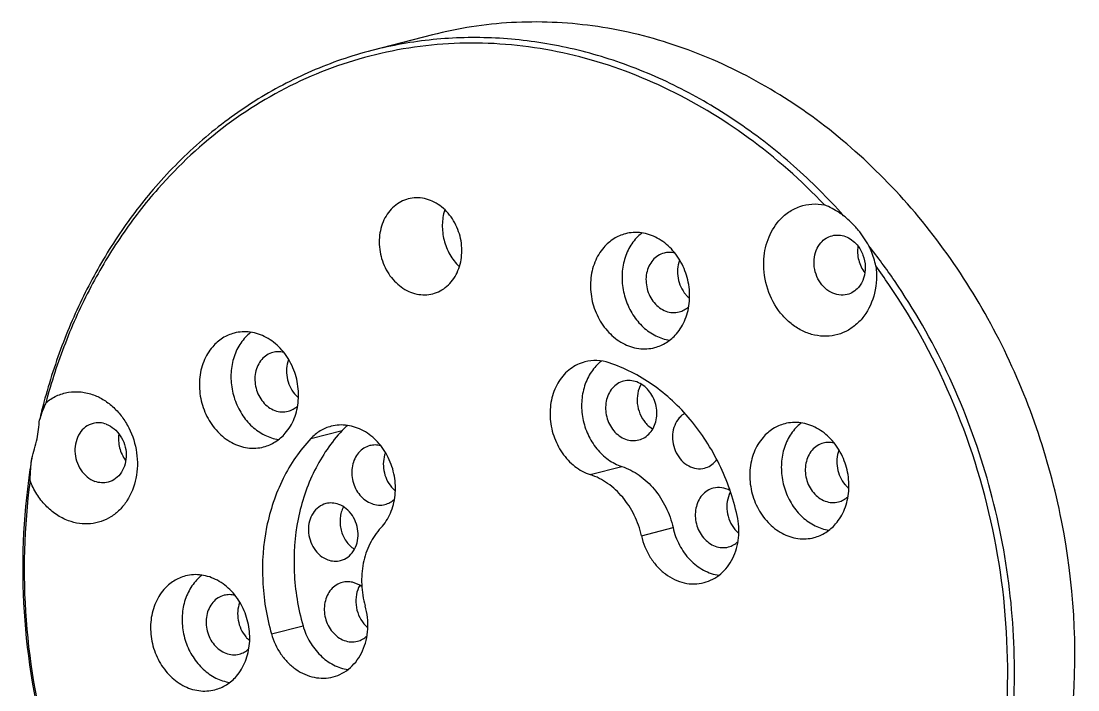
# Model space of a CAD drawing. Header units: millimetres. Extents: x 0 to 420, y 0 to 297.
# Drawn here: x 304.3 to 358.2, y 199.6 to 233.7 of the extents above; entities that cross this region are included whole.
import ezdxf

# ---------------------------------------------------------------- set-up
doc = ezdxf.new("R2010")
doc.units = ezdxf.units.MM
doc.header["$LTSCALE"] = 23.1
doc.layers.add('02___PRT_ALL_AXES', color=7, linetype='CONTINUOUS')
doc.layers.add('7_ALL_FEATURES', color=7, linetype='CONTINUOUS')

msp = doc.modelspace()

# ---------------------------------------------------------------- linework, layer by layer
at = {"layer": '02___PRT_ALL_AXES', "color": 7, "linetype": 'CONTINUOUS'}
msp.add_line((325.2789, 233.0038), (322.1926, 232.2085), dxfattribs=at)
at = {"layer": '02___PRT_ALL_AXES', "color": 9, "linetype": 'CONTINUOUS'}
for p, q in [((319.0707, 212.3957), (320.6809, 212.8107)), ((317.0657, 202.4192), (318.6759, 202.8342))]:
    msp.add_line(p, q, dxfattribs=at)
at = {"layer": '02___PRT_ALL_AXES', "color": 7, "linetype": 'CONTINUOUS'}
for centre, radius, start, end in [((322.3594, 211.2405), 2.2984, 127.52574, 136.91023), ((340.8429, 212.8416), 1.6832, 211.33761, 213.84432), ((341.9522, 208.7773), 1.5996, 219.95038, 229.16448), ((323.0145, 203.9666), 1.6006, 219.95155, 228.93174)]:
    msp.add_arc(centre, radius, start, end, dxfattribs=at)
for points, knots in [([(351.2893, 181.8529), (352.2439, 182.9519), (353.9843, 185.3625), (355.9824, 189.4146), (357.3596, 193.8509), (358.3271, 200.1579), (357.8235, 208.3269), (355.1505, 216.0856), (351.8333, 221.6273), (348.8446, 225.303), (345.4244, 228.4127), (341.661, 230.8732), (337.6524, 232.6159), (333.5055, 233.5907), (330.0127, 233.7371), (327.2792, 233.4497), (325.9391, 233.1739), (325.2789, 233.0037)], [0, 0, 0, 0, 0.0596889, 0.1211981, 0.1845018, 0.249386, 0.3820363, 0.5155769, 0.5814965, 0.6461203, 0.7091129, 0.7702936, 0.8296668, 0.8874382, 0.944008, 0.9720453, 1, 1, 1, 1]), ([(324.05, 224.6322), (323.9183, 224.5982), (323.6599, 224.4978), (323.3142, 224.2594), (323.0219, 223.9425), (322.7135, 223.4256), (322.5186, 222.653), (322.5773, 222.0115), (322.6571, 221.6989)], [0, 0, 0, 0, 0.1138072, 0.2294694, 0.3484838, 0.4717414, 0.7300395, 1, 1, 1, 1]), ([(326.6906, 222.7237), (326.6105, 223.0375), (326.4136, 223.4902), (326.0191, 223.991), (325.6731, 224.297), (325.2878, 224.5234), (324.8774, 224.6609), (324.458, 224.7033), (324.1822, 224.6662), (324.05, 224.6322)], [0, 0, 0, 0, 0.2696604, 0.4012015, 0.5287971, 0.651942, 0.7708288, 0.886347, 1, 1, 1, 1]), ([(325.9026, 224.0612), (325.8279, 223.8185), (325.75, 223.3009), (325.8128, 222.7823), (325.8775, 222.5288)], [0, 0, 0, 0, 0.4925589, 1, 1, 1, 1]), ([(335.132, 222.8525), (334.9219, 222.7984), (334.511, 222.6198), (334.1743, 222.3257), (334.0281, 222.1574)], [0, 0, 0, 0, 0.4931199, 1, 1, 1, 1]), ([(337.733, 217.7374), (337.9262, 217.9598), (338.2413, 218.4935), (338.4464, 219.4135), (338.3863, 220.3848), (338.0679, 221.31), (337.5222, 222.0974), (336.8008, 222.6661), (336.0986, 222.9053), (335.5373, 222.9287), (335.264, 222.8865), (335.132, 222.8525)], [0, 0, 0, 0, 0.1210326, 0.2491154, 0.3820381, 0.5158523, 0.646325, 0.7703588, 0.8872728, 0.9439594, 1, 1, 1, 1]), ([(335.9753, 222.8907), (335.9449, 222.8673), (335.8248, 222.7698), (335.7146, 222.6601), (335.6384, 222.5723)], [0, 0, 0, 0, 0.2479173, 1, 1, 1, 1]), ([(325.2977, 219.7904), (325.4294, 219.8243), (325.6878, 219.9248), (326.0335, 220.1632), (326.3258, 220.4801), (326.6342, 220.997), (326.8291, 221.7696), (326.7704, 222.411), (326.6906, 222.7237)], [0, 0, 0, 0, 0.1138072, 0.2294694, 0.3484838, 0.4717414, 0.7300395, 1, 1, 1, 1]), ([(325.8775, 222.5288), (325.9428, 222.273), (326.1384, 221.7836), (326.4591, 221.3638), (326.6434, 221.1859)], [0, 0, 0, 0, 0.5074418, 1, 1, 1, 1]), ([(335.6384, 222.5723), (335.4707, 222.3793), (335.1885, 221.9265), (334.9644, 221.1454), (334.9405, 220.3051), (335.1178, 219.4707), (335.4822, 218.706), (336.0072, 218.0701), (336.6534, 217.6138), (337.1457, 217.4526), (337.3905, 217.4157)], [0, 0, 0, 0, 0.118841, 0.2438465, 0.3737079, 0.5057509, 0.6367631, 0.7637869, 0.8849226, 1, 1, 1, 1]), ([(334.0281, 222.1574), (333.835, 221.935), (333.5198, 221.4013), (333.3148, 220.4813), (333.3749, 219.51), (333.6932, 218.5847), (334.2389, 217.7974), (334.9604, 217.2287), (335.6625, 216.9895), (336.2239, 216.966), (336.4971, 217.0083), (336.6292, 217.0423)], [0, 0, 0, 0, 0.1210326, 0.2491154, 0.3820381, 0.5158523, 0.646325, 0.7703588, 0.8872728, 0.9439594, 1, 1, 1, 1]), ([(337.104, 221.8633), (336.995, 221.8352), (336.7818, 221.7422), (336.5155, 221.5089), (336.3175, 221.1987), (336.159, 220.707), (336.1845, 220.0296), (336.4297, 219.5389), (336.5995, 219.3363)], [0, 0, 0, 0, 0.1120151, 0.2271682, 0.3475652, 0.4737505, 0.7368239, 1, 1, 1, 1]), ([(337.6485, 221.8637), (337.5588, 221.8858), (337.3754, 221.909), (337.1917, 221.8859), (337.104, 221.8633)], [0, 0, 0, 0, 0.5046356, 1, 1, 1, 1]), ([(347.0011, 222.2177), (346.9662, 221.9823), (346.9955, 221.4932), (347.2057, 221.0507), (347.3499, 220.8613)], [0, 0, 0, 0, 0.4999837, 1, 1, 1, 1]), ([(322.6571, 221.6989), (322.7371, 221.3851), (322.9341, 220.9324), (323.3285, 220.4316), (323.6745, 220.1255), (324.0599, 219.8992), (324.4703, 219.7617), (324.8897, 219.7193), (325.1655, 219.7563), (325.2977, 219.7904)], [0, 0, 0, 0, 0.2696604, 0.4012015, 0.5287971, 0.651942, 0.7708288, 0.886347, 1, 1, 1, 1]), ([(337.8943, 221.4926), (337.789, 221.209), (337.7464, 220.5683), (338.0123, 219.9867), (338.2097, 219.7512)], [0, 0, 0, 0, 0.4960593, 1, 1, 1, 1]), ([(338.2097, 219.7512), (338.2243, 219.7338), (338.2835, 219.6662), (338.3483, 219.6034), (338.3996, 219.56)], [0, 0, 0, 0, 0.2523661, 1, 1, 1, 1]), ([(336.5995, 219.3363), (336.6813, 219.2387), (336.8641, 219.0655), (337.1882, 218.8881), (337.5355, 218.8115), (337.7681, 218.8332), (337.8776, 218.8614)], [0, 0, 0, 0, 0.2664044, 0.5206102, 0.7636312, 1, 1, 1, 1]), ([(337.8776, 218.8614), (337.9653, 218.884), (338.1373, 218.9526), (338.2868, 219.0616), (338.3546, 219.1243)], [0, 0, 0, 0, 0.4953677, 1, 1, 1, 1]), ([(315.168, 217.7806), (314.958, 217.7265), (314.5471, 217.5479), (314.2104, 217.2538), (314.0642, 217.0855)], [0, 0, 0, 0, 0.4931199, 1, 1, 1, 1]), ([(315.6744, 217.5005), (315.5068, 217.3075), (315.2246, 216.8547), (315.0004, 216.0736), (314.9766, 215.2333), (315.1539, 214.3989), (315.5183, 213.6342), (316.0433, 212.9983), (316.6895, 212.5419), (317.1818, 212.3808), (317.4266, 212.3438)], [0, 0, 0, 0, 0.118841, 0.2438465, 0.3737079, 0.5057509, 0.6367631, 0.7637869, 0.8849226, 1, 1, 1, 1]), ([(317.7691, 212.6655), (317.9623, 212.8879), (318.2774, 213.4216), (318.4825, 214.3416), (318.4224, 215.3129), (318.104, 216.2382), (317.5583, 217.0255), (316.8368, 217.5943), (316.1347, 217.8334), (315.5734, 217.8569), (315.3001, 217.8146), (315.168, 217.7806)], [0, 0, 0, 0, 0.1210326, 0.2491154, 0.3820381, 0.5158523, 0.646325, 0.7703588, 0.8872728, 0.9439594, 1, 1, 1, 1]), ([(316.0114, 217.8188), (315.981, 217.7954), (315.8609, 217.6979), (315.7507, 217.5883), (315.6744, 217.5005)], [0, 0, 0, 0, 0.2479173, 1, 1, 1, 1]), ([(336.6292, 217.0423), (336.8392, 217.0964), (337.2501, 217.275), (337.5868, 217.5691), (337.733, 217.7374)], [0, 0, 0, 0, 0.4931199, 1, 1, 1, 1]), ([(314.0642, 217.0855), (313.8711, 216.8631), (313.5559, 216.3294), (313.3508, 215.4094), (313.4109, 214.4382), (313.7293, 213.5129), (314.275, 212.7255), (314.9965, 212.1568), (315.6986, 211.9176), (316.2599, 211.8942), (316.5332, 211.9364), (316.6653, 211.9704)], [0, 0, 0, 0, 0.1210326, 0.2491154, 0.3820381, 0.5158523, 0.646325, 0.7703588, 0.8872728, 0.9439594, 1, 1, 1, 1]), ([(317.1401, 216.7914), (317.0311, 216.7634), (316.8178, 216.6704), (316.5516, 216.437), (316.3536, 216.1269), (316.1951, 215.6352), (316.2206, 214.9577), (316.4658, 214.467), (316.6356, 214.2644)], [0, 0, 0, 0, 0.1120151, 0.2271682, 0.3475652, 0.4737505, 0.7368239, 1, 1, 1, 1]), ([(317.6846, 216.7919), (317.5949, 216.8139), (317.4115, 216.8372), (317.2278, 216.814), (317.1401, 216.7914)], [0, 0, 0, 0, 0.5046356, 1, 1, 1, 1]), ([(317.9304, 216.4207), (317.8251, 216.1372), (317.7825, 215.4965), (318.0484, 214.9149), (318.2458, 214.6794)], [0, 0, 0, 0, 0.4960593, 1, 1, 1, 1]), ([(335.9329, 215.1723), (335.85, 215.0278), (335.7331, 214.6992), (335.7161, 214.1729), (335.8497, 213.6552), (336.0344, 213.3473), (336.1467, 213.2133)], [0, 0, 0, 0, 0.2398805, 0.4917667, 0.7481606, 1, 1, 1, 1]), ([(316.6356, 214.2644), (316.7174, 214.1668), (316.9002, 213.9937), (317.2242, 213.8163), (317.5716, 213.7397), (317.8042, 213.7613), (317.9137, 213.7895)], [0, 0, 0, 0, 0.2664044, 0.5206102, 0.7636312, 1, 1, 1, 1]), ([(318.2458, 214.6794), (318.2604, 214.662), (318.3196, 214.5943), (318.3844, 214.5316), (318.4357, 214.4881)], [0, 0, 0, 0, 0.2523661, 1, 1, 1, 1]), ([(317.9137, 213.7895), (318.0014, 213.8121), (318.1734, 213.8808), (318.3229, 213.9897), (318.3907, 214.0524)], [0, 0, 0, 0, 0.4953677, 1, 1, 1, 1]), ([(322.6536, 207.8406), (322.8564, 208.057), (323.1921, 208.5847), (323.4225, 209.5082), (323.3812, 210.4918), (323.0734, 211.4348), (322.5311, 212.241), (321.9148, 212.736), (321.3674, 212.9792), (320.9473, 213.0807), (320.5243, 213.1002), (320.2473, 213.0577), (320.1135, 213.0232)], [0, 0, 0, 0, 0.1203477, 0.2479176, 0.3806514, 0.5145786, 0.645331, 0.7696449, 0.8292461, 0.8872069, 0.943936, 1, 1, 1, 1]), ([(336.1467, 213.2133), (336.174, 213.1807), (336.2859, 213.0573), (336.4175, 212.9513), (336.5236, 212.8872)], [0, 0, 0, 0, 0.2553937, 1, 1, 1, 1]), ([(343.2627, 213.1522), (343.0527, 213.0981), (342.6418, 212.9196), (342.3051, 212.6255), (342.1589, 212.4571)], [0, 0, 0, 0, 0.4931199, 1, 1, 1, 1]), ([(345.8638, 208.0372), (346.0569, 208.2595), (346.3721, 208.7932), (346.5772, 209.7132), (346.5171, 210.6845), (346.1987, 211.6098), (345.653, 212.3971), (344.9315, 212.9659), (344.2294, 213.2051), (343.6681, 213.2285), (343.3948, 213.1862), (343.2627, 213.1522)], [0, 0, 0, 0, 0.1210326, 0.2491154, 0.3820381, 0.5158523, 0.646325, 0.7703588, 0.8872728, 0.9439594, 1, 1, 1, 1]), ([(344.1061, 213.1904), (344.0757, 213.167), (343.9556, 213.0695), (343.8454, 212.9599), (343.7691, 212.8721)], [0, 0, 0, 0, 0.2479173, 1, 1, 1, 1]), ([(309.2745, 212.6299), (309.2403, 212.3961), (309.2696, 211.9108), (309.4773, 211.4711), (309.6196, 211.2825)], [0, 0, 0, 0, 0.4999313, 1, 1, 1, 1]), ([(316.6653, 211.9704), (316.8753, 212.0245), (317.2862, 212.2031), (317.6229, 212.4972), (317.7691, 212.6655)], [0, 0, 0, 0, 0.4931199, 1, 1, 1, 1]), ([(320.6809, 212.8107), (320.1143, 212.2061), (319.1428, 210.7761), (318.3133, 208.2747), (318.1192, 205.5518), (318.4212, 203.7243), (318.6759, 202.8342)], [0, 0, 0, 0, 0.2345531, 0.4812025, 0.7379219, 1, 1, 1, 1]), ([(320.1135, 213.0232), (319.9175, 212.9728), (319.5338, 212.8108), (319.2125, 212.5471), (319.0707, 212.3957)], [0, 0, 0, 0, 0.493956, 1, 1, 1, 1]), ([(343.7691, 212.8721), (343.6015, 212.6791), (343.3193, 212.2263), (343.0951, 211.4452), (343.0712, 210.6049), (343.2486, 209.7705), (343.613, 209.0058), (344.138, 208.3699), (344.7842, 207.9136), (345.2765, 207.7524), (345.5213, 207.7155)], [0, 0, 0, 0, 0.118841, 0.2438465, 0.3737079, 0.5057509, 0.6367631, 0.7637869, 0.8849226, 1, 1, 1, 1]), ([(319.0707, 212.3957), (318.7903, 212.0965), (318.2683, 211.4453), (317.4051, 209.9726), (316.7023, 207.8587), (316.5092, 205.1372), (316.811, 203.3094), (317.0657, 202.4192)], [0, 0, 0, 0, 0.1160116, 0.2350229, 0.4815253, 0.7380916, 1, 1, 1, 1]), ([(322.0854, 212.0342), (321.9765, 212.0061), (321.7632, 211.9132), (321.4969, 211.6798), (321.2989, 211.3697), (321.1404, 210.8779), (321.166, 210.2005), (321.4111, 209.7098), (321.581, 209.5072)], [0, 0, 0, 0, 0.1120151, 0.2271682, 0.3475652, 0.4737505, 0.7368239, 1, 1, 1, 1]), ([(322.6284, 212.035), (322.539, 212.0569), (322.356, 212.0799), (322.1729, 212.0567), (322.0854, 212.0342)], [0, 0, 0, 0, 0.5046111, 1, 1, 1, 1]), ([(342.1589, 212.4571), (341.9657, 212.2348), (341.6506, 211.7011), (341.4455, 210.7811), (341.5056, 209.8098), (341.824, 208.8845), (342.3697, 208.0972), (343.0912, 207.5284), (343.7933, 207.2892), (344.3546, 207.2658), (344.6279, 207.3081), (344.76, 207.3421)], [0, 0, 0, 0, 0.1210326, 0.2491154, 0.3820381, 0.5158523, 0.646325, 0.7703588, 0.8872728, 0.9439594, 1, 1, 1, 1]), ([(345.2348, 212.163), (345.1258, 212.135), (344.9125, 212.042), (344.6463, 211.8087), (344.4483, 211.4985), (344.2898, 211.0068), (344.3153, 210.3293), (344.5605, 209.8387), (344.7303, 209.636)], [0, 0, 0, 0, 0.1120151, 0.2271682, 0.3475652, 0.4737505, 0.7368239, 1, 1, 1, 1]), ([(345.7793, 212.1635), (345.6896, 212.1855), (345.5062, 212.2088), (345.3225, 212.1856), (345.2348, 212.163)], [0, 0, 0, 0, 0.5046356, 1, 1, 1, 1]), ([(322.8788, 211.6717), (322.7714, 211.3875), (322.7262, 210.7436), (322.9928, 210.1588), (323.1912, 209.9221)], [0, 0, 0, 0, 0.4959065, 1, 1, 1, 1]), ([(346.0251, 211.7923), (345.9198, 211.5088), (345.8772, 210.8681), (346.1431, 210.2865), (346.3405, 210.051)], [0, 0, 0, 0, 0.4960593, 1, 1, 1, 1]), ([(323.1912, 209.9221), (323.2056, 209.9049), (323.2641, 209.838), (323.3282, 209.7758), (323.3789, 209.7327)], [0, 0, 0, 0, 0.2523351, 1, 1, 1, 1]), ([(346.3405, 210.051), (346.3551, 210.0336), (346.4143, 209.9659), (346.4791, 209.9032), (346.5303, 209.8597)], [0, 0, 0, 0, 0.2523661, 1, 1, 1, 1]), ([(321.581, 209.5072), (321.6628, 209.4096), (321.8456, 209.2365), (322.1696, 209.059), (322.5169, 208.9824), (322.7496, 209.0041), (322.859, 209.0323)], [0, 0, 0, 0, 0.2664044, 0.5206102, 0.7636312, 1, 1, 1, 1]), ([(340.4811, 209.6521), (340.407, 209.5078), (340.3055, 209.1852), (340.3012, 208.6748), (340.4374, 208.1761), (340.6174, 207.8797), (340.7259, 207.7502)], [0, 0, 0, 0, 0.2409977, 0.4930398, 0.7488616, 1, 1, 1, 1]), ([(344.7303, 209.636), (344.8121, 209.5384), (344.9949, 209.3653), (345.3189, 209.1879), (345.6663, 209.1113), (345.8989, 209.133), (346.0083, 209.1611)], [0, 0, 0, 0, 0.2664044, 0.5206102, 0.7636312, 1, 1, 1, 1]), ([(346.0083, 209.1611), (346.0961, 209.1837), (346.2681, 209.2524), (346.4176, 209.3613), (346.4854, 209.424)], [0, 0, 0, 0, 0.4953677, 1, 1, 1, 1]), ([(319.8445, 209.0734), (319.7126, 209.0394), (319.4548, 208.9143), (319.1606, 208.5903), (318.9814, 208.1682), (318.9321, 207.693), (319.0148, 207.2119), (319.2214, 206.7724), (319.5315, 206.4185), (319.7971, 206.2599), (319.935, 206.2084)], [0, 0, 0, 0, 0.1122331, 0.2291747, 0.35322, 0.4837058, 0.6175605, 0.7505761, 0.8787979, 1, 1, 1, 1]), ([(320.5027, 209.0332), (320.397, 209.0727), (320.1763, 209.1217), (319.9507, 209.1007), (319.8445, 209.0734)], [0, 0, 0, 0, 0.5069394, 1, 1, 1, 1]), ([(320.5931, 206.1683), (320.725, 206.2023), (320.9829, 206.3274), (321.2771, 206.6514), (321.4562, 207.0734), (321.5056, 207.5486), (321.4228, 208.0297), (321.2163, 208.4692), (320.9062, 208.8231), (320.6405, 208.9818), (320.5027, 209.0332)], [0, 0, 0, 0, 0.1122331, 0.2291747, 0.35322, 0.4837058, 0.6175605, 0.7505761, 0.8787979, 1, 1, 1, 1]), ([(320.7402, 208.9036), (320.6946, 208.8184), (320.6201, 208.6347), (320.5628, 208.3394), (320.5597, 208.0313), (320.6276, 207.6231), (320.8377, 207.152), (321.1285, 206.8583), (321.2926, 206.7515)], [0, 0, 0, 0, 0.1201537, 0.2444454, 0.3718725, 0.5009842, 0.7565761, 1, 1, 1, 1]), ([(322.859, 209.0323), (322.9461, 209.0547), (323.1168, 209.1226), (323.2654, 209.2303), (323.3329, 209.2922)], [0, 0, 0, 0, 0.4954351, 1, 1, 1, 1]), ([(322.6536, 207.8406), (322.4269, 207.5987), (322.0383, 207.0267), (321.7066, 206.0261), (321.6288, 204.937), (321.7497, 204.206), (321.8516, 203.8499)], [0, 0, 0, 0, 0.2345587, 0.4812041, 0.7379154, 1, 1, 1, 1]), ([(344.76, 207.3421), (344.97, 207.3962), (345.3809, 207.5747), (345.7176, 207.8688), (345.8638, 208.0372)], [0, 0, 0, 0, 0.4931199, 1, 1, 1, 1]), ([(319.935, 206.2084), (320.0406, 206.169), (320.2613, 206.12), (320.4869, 206.1409), (320.5931, 206.1683)], [0, 0, 0, 0, 0.5069394, 1, 1, 1, 1]), ([(312.6763, 205.3817), (312.4662, 205.3276), (312.0553, 205.149), (311.7186, 204.8549), (311.5724, 204.6866)], [0, 0, 0, 0, 0.4931199, 1, 1, 1, 1]), ([(313.1827, 205.1016), (313.015, 204.9086), (312.7328, 204.4558), (312.5087, 203.6747), (312.4848, 202.8344), (312.6621, 202), (313.0265, 201.2353), (313.5515, 200.5994), (314.1977, 200.143), (314.69, 199.9819), (314.9348, 199.9449)], [0, 0, 0, 0, 0.118841, 0.2438465, 0.3737079, 0.5057509, 0.6367631, 0.7637869, 0.8849226, 1, 1, 1, 1]), ([(315.2773, 200.2666), (315.4705, 200.489), (315.7856, 201.0227), (315.9907, 201.9427), (315.9306, 202.914), (315.6122, 203.8393), (315.0665, 204.6266), (314.3451, 205.1954), (313.6429, 205.4345), (313.0816, 205.458), (312.8083, 205.4157), (312.6763, 205.3817)], [0, 0, 0, 0, 0.1210326, 0.2491154, 0.3820381, 0.5158523, 0.646325, 0.7703588, 0.8872728, 0.9439594, 1, 1, 1, 1]), ([(313.5196, 205.4199), (313.4892, 205.3965), (313.3691, 205.299), (313.2589, 205.1894), (313.1827, 205.1016)], [0, 0, 0, 0, 0.2479173, 1, 1, 1, 1]), ([(320.6818, 205.0509), (320.5728, 205.0228), (320.3595, 204.9298), (320.0932, 204.6965), (319.8953, 204.3863), (319.7367, 203.8946), (319.7623, 203.2172), (320.0074, 202.7265), (320.1773, 202.5239)], [0, 0, 0, 0, 0.1120151, 0.2271682, 0.3475652, 0.4737505, 0.7368239, 1, 1, 1, 1]), ([(321.6898, 204.8306), (321.5437, 204.9381), (321.292, 205.0582), (320.9376, 205.0951), (320.7646, 205.0722), (320.6818, 205.0509)], [0, 0, 0, 0, 0.5125004, 0.7582799, 1, 1, 1, 1]), ([(311.5724, 204.6866), (311.3793, 204.4642), (311.0641, 203.9305), (310.8591, 203.0105), (310.9192, 202.0393), (311.2375, 201.114), (311.7832, 200.3266), (312.5047, 199.7579), (313.2068, 199.5187), (313.7682, 199.4953), (314.0414, 199.5375), (314.1735, 199.5715)], [0, 0, 0, 0, 0.1210326, 0.2491154, 0.3820381, 0.5158523, 0.646325, 0.7703588, 0.8872728, 0.9439594, 1, 1, 1, 1]), ([(321.5737, 204.8978), (321.4908, 204.7533), (321.3739, 204.4247), (321.3569, 203.8983), (321.4904, 203.3807), (321.6752, 203.0728), (321.7875, 202.9388)], [0, 0, 0, 0, 0.2398805, 0.4917667, 0.7481606, 1, 1, 1, 1]), ([(314.6483, 204.3925), (314.5393, 204.3645), (314.3261, 204.2715), (314.0598, 204.0381), (313.8618, 203.728), (313.7033, 203.2363), (313.7288, 202.5588), (313.974, 202.0681), (314.1438, 201.8655)], [0, 0, 0, 0, 0.1120151, 0.2271682, 0.3475652, 0.4737505, 0.7368239, 1, 1, 1, 1]), ([(315.1928, 204.393), (315.1031, 204.415), (314.9197, 204.4383), (314.736, 204.4151), (314.6483, 204.3925)], [0, 0, 0, 0, 0.5046356, 1, 1, 1, 1]), ([(315.4386, 204.0218), (315.3333, 203.7383), (315.2907, 203.0976), (315.5566, 202.516), (315.754, 202.2805)], [0, 0, 0, 0, 0.4960593, 1, 1, 1, 1]), ([(320.2072, 200.2295), (320.3688, 200.2712), (320.6857, 200.3952), (321.1079, 200.6914), (321.4625, 201.0851), (321.7356, 201.5596), (321.9172, 202.0958), (322.03, 202.8682), (321.9606, 203.469), (321.8516, 203.8499)], [0, 0, 0, 0, 0.1134815, 0.2288918, 0.3477715, 0.4710085, 0.598756, 0.7304421, 1, 1, 1, 1]), ([(318.6759, 202.8342), (318.7579, 202.5477), (318.9905, 202.0005), (319.5246, 201.3102), (320.1985, 200.8131), (320.7186, 200.6396), (320.9769, 200.6017)], [0, 0, 0, 0, 0.2650984, 0.5225265, 0.7677341, 1, 1, 1, 1]), ([(317.0657, 202.4192), (317.1701, 202.0544), (317.4138, 201.5308), (317.888, 200.9546), (318.2993, 200.6042), (318.7543, 200.3464), (319.2369, 200.1912), (319.7288, 200.1453), (320.0521, 200.1895), (320.2072, 200.2295)], [0, 0, 0, 0, 0.2697373, 0.4011013, 0.5285204, 0.6515657, 0.7704726, 0.8861315, 1, 1, 1, 1]), ([(320.1773, 202.5239), (320.2591, 202.4263), (320.4419, 202.2531), (320.7659, 202.0757), (321.1133, 201.9991), (321.3459, 202.0208), (321.4553, 202.049)], [0, 0, 0, 0, 0.2664044, 0.5206102, 0.7636312, 1, 1, 1, 1]), ([(321.4553, 202.049), (321.5452, 202.0721), (321.7212, 202.143), (321.8734, 202.2559), (321.9421, 202.3209)], [0, 0, 0, 0, 0.4951613, 1, 1, 1, 1]), ([(314.1438, 201.8655), (314.2256, 201.7679), (314.4084, 201.5948), (314.7325, 201.4174), (315.0798, 201.3408), (315.3124, 201.3624), (315.4219, 201.3906)], [0, 0, 0, 0, 0.2664044, 0.5206102, 0.7636312, 1, 1, 1, 1]), ([(315.754, 202.2805), (315.7686, 202.2631), (315.8278, 202.1954), (315.8926, 202.1327), (315.9439, 202.0892)], [0, 0, 0, 0, 0.2523661, 1, 1, 1, 1]), ([(315.4219, 201.3906), (315.5096, 201.4132), (315.6816, 201.4819), (315.8311, 201.5908), (315.8989, 201.6535)], [0, 0, 0, 0, 0.4953677, 1, 1, 1, 1]), ([(314.1735, 199.5715), (314.3835, 199.6256), (314.7944, 199.8042), (315.1311, 200.0983), (315.2773, 200.2666)], [0, 0, 0, 0, 0.4931199, 1, 1, 1, 1])]:
    msp.add_open_spline(points, degree=3, knots=knots, dxfattribs=at)
at = {"layer": '7_ALL_FEATURES', "color": 9, "linetype": 'CONTINUOUS'}
for p, q in [((333.3354, 210.5546), (334.9456, 210.9695)), ((335.9523, 207.4325), (337.5625, 207.8475))]:
    msp.add_line(p, q, dxfattribs=at)
at = {"layer": '7_ALL_FEATURES', "color": 7, "linetype": 'CONTINUOUS'}
for centre, radius, start, end in [((343.2653, 219.8879), 4.8975, 28.61627, 40.05619), ((321.5654, 201.8021), 33.0666, 34.35639, 38.1621), ((321.3728, 201.6917), 32.9443, 34.32753, 36.32843), ((335.5491, 206.249), 31.1445, 165.09943, 166.82661), ((336.9541, 205.9616), 32.5791, 170.43293, 172.4214), ((338.7946, 212.0476), 1.2367, 319.04782, 324.11512)]:
    msp.add_arc(centre, radius, start, end, dxfattribs=at)
for points, knots in [([(345.3017, 224.3247), (344.1061, 225.5767), (341.5398, 227.8462), (337.2095, 230.4491), (332.5993, 232.107), (327.8697, 232.7525), (323.1899, 232.3557), (318.732, 230.9267), (314.662, 228.5216), (312.3345, 226.3568), (311.2807, 225.1599)], [0, 0, 0, 0, 0.1349003, 0.2653358, 0.3914578, 0.5140447, 0.634451, 0.7544104, 0.8757363, 1, 1, 1, 1]), ([(346.2724, 223.7751), (345.4725, 224.6705), (343.7866, 226.3535), (341.0055, 228.5311), (338.0401, 230.3029), (334.9377, 231.639), (331.7477, 232.517), (328.5216, 232.9213), (325.3127, 232.8446), (323.2156, 232.4721), (322.1926, 232.2085)], [0, 0, 0, 0, 0.1342837, 0.2656868, 0.3940829, 0.5195379, 0.6423166, 0.7628783, 0.8818531, 1, 1, 1, 1]), ([(322.1926, 232.2085), (321.143, 231.938), (319.0753, 231.2284), (316.1621, 229.6879), (313.4808, 227.6973), (311.8945, 226.1093), (311.1545, 225.2574)], [0, 0, 0, 0, 0.2457056, 0.4932227, 0.7442005, 1, 1, 1, 1]), ([(311.1545, 225.2574), (310.4929, 224.4958), (309.2507, 222.8717), (307.6731, 220.2063), (306.3814, 217.3212), (305.7278, 215.2945), (305.4519, 214.2576)], [0, 0, 0, 0, 0.2422921, 0.4896928, 0.7422926, 1, 1, 1, 1]), ([(311.2807, 225.1599), (310.6163, 224.4053), (309.3682, 222.7942), (307.7819, 220.1457), (306.4818, 217.2753), (305.823, 215.2572), (305.5447, 214.2244)], [0, 0, 0, 0, 0.242258, 0.4896291, 0.7422704, 1, 1, 1, 1]), ([(342.9642, 223.508), (343.1086, 223.6742), (343.4347, 223.9695), (344.0179, 224.2677), (344.656, 224.3974), (345.0897, 224.3669), (345.3017, 224.3247)], [0, 0, 0, 0, 0.2549283, 0.5031723, 0.7497207, 1, 1, 1, 1]), ([(346.2724, 223.7751), (346.1976, 223.8298), (345.8903, 224.0402), (345.5584, 224.2139), (345.3017, 224.3247)], [0, 0, 0, 0, 0.2490297, 1, 1, 1, 1]), ([(342.1945, 221.4176), (342.2066, 221.8055), (342.3425, 222.5608), (342.7246, 223.2322), (342.9642, 223.508)], [0, 0, 0, 0, 0.5150911, 1, 1, 1, 1]), ([(347.014, 223.0397), (346.9589, 223.1053), (346.7283, 223.3667), (346.4733, 223.6058), (346.2724, 223.7751)], [0, 0, 0, 0, 0.2459651, 1, 1, 1, 1]), ([(345.6814, 222.7542), (345.7907, 222.7824), (346.0233, 222.8041), (346.3704, 222.7275), (346.6944, 222.5503), (346.8771, 222.3773), (346.9589, 222.2798)], [0, 0, 0, 0, 0.2363772, 0.4794223, 0.7335665, 1, 1, 1, 1]), ([(346.4549, 219.7523), (346.3183, 219.717), (346.0219, 219.7016), (345.5931, 219.8486), (345.2199, 220.1424), (344.9381, 220.5492), (344.7735, 221.0272), (344.7425, 221.5291), (344.8484, 222.0044), (345.0112, 222.2802), (345.1111, 222.3951)], [0, 0, 0, 0, 0.1122497, 0.2292274, 0.3533283, 0.4838704, 0.6177555, 0.7507523, 0.8789014, 1, 1, 1, 1]), ([(345.1111, 222.3951), (345.1866, 222.482), (345.3605, 222.634), (345.5728, 222.7262), (345.6814, 222.7542)], [0, 0, 0, 0, 0.5068869, 1, 1, 1, 1]), ([(346.9589, 222.2798), (347.0865, 222.1278), (347.2897, 221.7729), (347.4076, 221.1791), (347.3314, 220.593), (347.1454, 220.2497), (347.0252, 220.1114)], [0, 0, 0, 0, 0.2549003, 0.5137012, 0.7646962, 1, 1, 1, 1]), ([(347.9139, 221.2083), (347.8565, 221.4731), (347.751, 221.8215), (347.604, 222.152), (347.5646, 222.2336)], [0, 0, 0, 0, 0.7494446, 1, 1, 1, 1]), ([(347.9139, 221.2083), (347.9729, 220.7513), (347.9376, 219.8366), (347.4801, 218.8004), (346.9041, 218.1814), (346.3971, 217.8452), (345.8306, 217.6469), (345.231, 217.5959), (344.6259, 217.6939), (344.0425, 217.9349), (343.5053, 218.3071), (342.8744, 218.9621), (342.3194, 220.0058), (342.1799, 220.9493), (342.1945, 221.4176)], [0, 0, 0, 0, 0.1325632, 0.257147, 0.3163521, 0.373822, 0.4304174, 0.4871901, 0.5451523, 0.605062, 0.6672923, 0.7318024, 0.8652292, 1, 1, 1, 1]), ([(338.5879, 174.8031), (339.5226, 175.1277), (341.3566, 175.9164), (343.9273, 177.4852), (346.2908, 179.4207), (348.4128, 181.6937), (350.2638, 184.2716), (352.3561, 188.1007), (354.1477, 193.4635), (354.8834, 200.3483), (354.2009, 207.3809), (352.1422, 214.1703), (349.8959, 218.3415), (348.5791, 220.2698)], [0, 0, 0, 0, 0.0557702, 0.1120776, 0.1692126, 0.2274159, 0.2868512, 0.3476066, 0.4728413, 0.6025762, 0.735152, 0.8683897, 1, 1, 1, 1]), ([(347.0252, 220.1114), (346.9497, 220.0244), (346.7758, 219.8725), (346.5635, 219.7802), (346.4549, 219.7523)], [0, 0, 0, 0, 0.5067942, 1, 1, 1, 1]), ([(348.203, 181.0576), (349.2685, 182.2842), (351.1887, 185.0032), (353.2986, 189.6058), (354.6252, 194.65), (355.1272, 199.9684), (354.7911, 205.3882), (353.6285, 210.7334), (351.6787, 215.8287), (349.8767, 218.9808), (348.8634, 220.4629)], [0, 0, 0, 0, 0.1155545, 0.2350398, 0.3583129, 0.4847552, 0.6133916, 0.7430121, 0.8723052, 1, 1, 1, 1]), ([(333.0685, 216.3148), (332.935, 216.2803), (332.6725, 216.1839), (332.3123, 215.9632), (331.994, 215.6723), (331.6325, 215.1965), (331.3318, 214.4676), (331.2447, 213.5022), (331.428, 212.5296), (331.8635, 211.6487), (332.5076, 210.95), (333.0541, 210.6477), (333.3354, 210.5546)], [0, 0, 0, 0, 0.0560557, 0.1127732, 0.1707175, 0.2302965, 0.3545544, 0.4852509, 0.6191498, 0.7519054, 0.8795502, 1, 1, 1, 1]), ([(333.9077, 216.3498), (333.7096, 216.1965), (333.3544, 215.8105), (333.0111, 215.0868), (332.8656, 214.2646), (332.9274, 213.4097), (333.1902, 212.5886), (333.6341, 211.8657), (334.225, 211.2988), (334.7015, 211.0503), (334.9456, 210.9695)], [0, 0, 0, 0, 0.1152723, 0.2366928, 0.3640277, 0.4952752, 0.627377, 0.7570598, 0.8816637, 1, 1, 1, 1]), ([(334.2989, 216.2648), (334.0996, 216.3307), (333.6862, 216.4094), (333.2668, 216.3659), (333.0685, 216.3148)], [0, 0, 0, 0, 0.5061794, 1, 1, 1, 1]), ([(340.8411, 208.4596), (340.6382, 209.3632), (340.027, 211.1128), (338.5531, 213.4106), (336.9229, 214.9315), (335.4591, 215.8128), (334.6886, 216.1358), (334.2989, 216.2648)], [0, 0, 0, 0, 0.2617756, 0.5183279, 0.764897, 0.8839513, 1, 1, 1, 1]), ([(335.041, 215.3254), (334.932, 215.2973), (334.7187, 215.2043), (334.4525, 214.971), (334.2545, 214.6608), (334.096, 214.1691), (334.1215, 213.4917), (334.3667, 213.001), (334.5365, 212.7984)], [0, 0, 0, 0, 0.1120151, 0.2271682, 0.3475652, 0.4737505, 0.7368239, 1, 1, 1, 1]), ([(336.319, 214.8505), (336.2372, 214.9481), (336.0544, 215.1212), (335.7304, 215.2986), (335.383, 215.3752), (335.1504, 215.3536), (335.041, 215.3254)], [0, 0, 0, 0, 0.2664044, 0.5206102, 0.7636312, 1, 1, 1, 1]), ([(305.5447, 214.2244), (305.7107, 214.3626), (306.0771, 214.5965), (306.6997, 214.787), (307.3548, 214.8033), (307.7826, 214.6996), (307.989, 214.6225)], [0, 0, 0, 0, 0.2500864, 0.4965728, 0.7448918, 1, 1, 1, 1]), ([(335.8145, 212.3235), (335.9235, 212.3515), (336.1368, 212.4445), (336.4031, 212.6779), (336.601, 212.988), (336.7596, 213.4797), (336.734, 214.1572), (336.4889, 214.6478), (336.319, 214.8505)], [0, 0, 0, 0, 0.1120151, 0.2271682, 0.3475652, 0.4737505, 0.7368239, 1, 1, 1, 1]), ([(305.5447, 214.2244), (305.5153, 214.1568), (305.3955, 213.8692), (305.2932, 213.5744), (305.2242, 213.3468)], [0, 0, 0, 0, 0.2365193, 1, 1, 1, 1]), ([(307.989, 214.6225), (308.1755, 214.5529), (308.5408, 214.3695), (309.0311, 213.9869), (309.4564, 213.5064), (309.9169, 212.7583), (310.2512, 211.6899), (310.2268, 210.3755), (309.84, 209.3744), (309.3359, 208.7468), (308.8851, 208.3846), (308.3731, 208.1396), (307.8204, 208.0223), (307.2501, 208.0374), (306.8787, 208.1334), (306.6984, 208.2007)], [0, 0, 0, 0, 0.0608931, 0.1240289, 0.1892454, 0.2561329, 0.3917511, 0.525244, 0.6514947, 0.7116181, 0.7698823, 0.8269522, 0.8837115, 0.941128, 1, 1, 1, 1]), ([(338.1483, 213.6769), (338.1231, 213.6618), (338.0236, 213.5962), (337.935, 213.5146), (337.8762, 213.447)], [0, 0, 0, 0, 0.2471127, 1, 1, 1, 1]), ([(304.8282, 211.3763), (304.9354, 211.7088), (305.1139, 212.3577), (305.2032, 213.0255), (305.2242, 213.3468)], [0, 0, 0, 0, 0.5203929, 1, 1, 1, 1]), ([(307.9553, 213.1699), (307.819, 213.1347), (307.5526, 213.0054), (307.2485, 212.6706), (307.0634, 212.2345), (307.0124, 211.7435), (307.0979, 211.2463), (307.3114, 210.7922), (307.6318, 210.4265), (307.9063, 210.2626), (308.0487, 210.2094)], [0, 0, 0, 0, 0.1122328, 0.2291743, 0.3532192, 0.4837052, 0.6175599, 0.7505757, 0.8787978, 1, 1, 1, 1]), ([(308.6354, 213.1284), (308.5262, 213.1691), (308.2982, 213.2198), (308.065, 213.1981), (307.9553, 213.1699)], [0, 0, 0, 0, 0.5069394, 1, 1, 1, 1]), ([(308.6354, 213.1284), (308.7778, 213.0752), (309.0523, 212.9113), (309.3727, 212.5456), (309.5862, 212.0914), (309.6717, 211.5943), (309.6207, 211.1032), (309.4356, 210.6671), (309.1316, 210.3323), (308.8652, 210.203), (308.7288, 210.1679)], [0, 0, 0, 0, 0.121202, 0.2494239, 0.3824395, 0.5162943, 0.6467799, 0.7708253, 0.887767, 1, 1, 1, 1]), ([(337.8762, 213.447), (337.7796, 213.3358), (337.622, 213.069), (337.5195, 212.609), (337.5496, 212.1233), (337.7088, 211.6607), (337.9815, 211.267), (338.3427, 210.9827), (338.7576, 210.8404), (339.0445, 210.8554), (339.1767, 210.8895)], [0, 0, 0, 0, 0.1210987, 0.2492477, 0.3822446, 0.5161295, 0.6466717, 0.7707726, 0.8877502, 1, 1, 1, 1]), ([(334.5365, 212.7984), (334.6183, 212.7008), (334.8011, 212.5276), (335.1251, 212.3502), (335.4725, 212.2736), (335.7051, 212.2953), (335.8145, 212.3235)], [0, 0, 0, 0, 0.2664044, 0.5206102, 0.7636312, 1, 1, 1, 1]), ([(304.7442, 210.241), (304.7476, 210.3354), (304.7646, 210.7145), (304.7958, 211.093), (304.8282, 211.3763)], [0, 0, 0, 0, 0.2486626, 1, 1, 1, 1]), ([(334.9456, 210.9695), (335.2606, 210.8653), (335.8759, 210.5484), (336.6468, 209.8281), (337.237, 208.9087), (337.4813, 208.2089), (337.5625, 207.8475)], [0, 0, 0, 0, 0.2346255, 0.4813506, 0.7380656, 1, 1, 1, 1]), ([(339.1767, 210.8895), (339.2818, 210.9165), (339.4872, 211.0058), (339.6555, 211.1529), (339.7286, 211.237)], [0, 0, 0, 0, 0.4932053, 1, 1, 1, 1]), ([(335.9523, 207.4325), (335.8711, 207.794), (335.6268, 208.4938), (335.0365, 209.4131), (334.2657, 210.1334), (333.6504, 210.4503), (333.3354, 210.5546)], [0, 0, 0, 0, 0.2619512, 0.5186478, 0.7653594, 1, 1, 1, 1]), ([(304.6596, 210.2584), (304.345, 207.8955), (304.2278, 203.0514), (305.5248, 195.9035), (308.2154, 189.1692), (312.1485, 183.2364), (316.334, 179.1964), (320.0678, 176.7031), (322.9854, 175.2391), (326.0036, 174.1864), (329.0788, 173.5612), (332.1643, 173.3736), (334.2058, 173.5437), (335.2084, 173.7016)], [0, 0, 0, 0, 0.1309136, 0.2638392, 0.3964368, 0.5264191, 0.6519893, 0.712904, 0.772472, 0.8307696, 0.8879554, 0.9442615, 1, 1, 1, 1]), ([(304.7442, 210.241), (304.4253, 207.8888), (304.2999, 203.0641), (305.5856, 195.9434), (308.2659, 189.2355), (312.1887, 183.3301), (316.3651, 179.3152), (320.0902, 176.844), (323, 175.3973), (326.0092, 174.3628), (329.0738, 173.7565), (332.1468, 173.5885), (334.1782, 173.7718), (335.1752, 173.9361)], [0, 0, 0, 0, 0.1309186, 0.2638804, 0.3965185, 0.526524, 0.6520868, 0.7129874, 0.7725357, 0.8308116, 0.8879766, 0.9442728, 1, 1, 1, 1]), ([(306.6984, 208.2007), (306.4839, 208.2808), (306.0649, 208.4996), (305.517, 208.9666), (305.0617, 209.5546), (304.836, 210.0051), (304.7442, 210.241)], [0, 0, 0, 0, 0.2366019, 0.483084, 0.7384174, 1, 1, 1, 1]), ([(308.7288, 210.1679), (308.6191, 210.1396), (308.3859, 210.118), (308.1579, 210.1686), (308.0487, 210.2094)], [0, 0, 0, 0, 0.4930611, 1, 1, 1, 1]), ([(339.6202, 209.8623), (339.5112, 209.8342), (339.2979, 209.7412), (339.0317, 209.5079), (338.8337, 209.1977), (338.6752, 208.706), (338.7007, 208.0286), (338.9459, 207.5379), (339.1157, 207.3353)], [0, 0, 0, 0, 0.1120151, 0.2271682, 0.3475652, 0.4737505, 0.7368239, 1, 1, 1, 1]), ([(340.47, 209.743), (340.3396, 209.8144), (340.0579, 209.913), (339.7583, 209.8978), (339.6202, 209.8623)], [0, 0, 0, 0, 0.510447, 1, 1, 1, 1]), ([(339.1453, 205.041), (339.2999, 205.0808), (339.6031, 205.1978), (340.0104, 205.4741), (340.3572, 205.841), (340.631, 206.284), (340.8225, 206.7868), (340.9611, 207.5169), (340.9239, 208.0909), (340.8411, 208.4596)], [0, 0, 0, 0, 0.113905, 0.2295881, 0.3484996, 0.4715296, 0.5989203, 0.7302549, 1, 1, 1, 1]), ([(337.5625, 207.8475), (337.6317, 207.5394), (337.8491, 206.9463), (338.3875, 206.1916), (339.0889, 205.6445), (339.6394, 205.4539), (339.9126, 205.4135)], [0, 0, 0, 0, 0.2648498, 0.5227735, 0.7682355, 1, 1, 1, 1]), ([(335.9523, 207.4325), (336.0394, 207.0444), (336.2676, 206.4817), (336.7394, 205.8559), (337.1581, 205.4715), (337.6276, 205.1858), (338.1299, 205.0107), (338.6445, 204.9547), (338.9832, 204.9992), (339.1453, 205.041)], [0, 0, 0, 0, 0.2695337, 0.4012479, 0.5290257, 0.6522817, 0.7711611, 0.8865511, 1, 1, 1, 1]), ([(339.1157, 207.3353), (339.1975, 207.2377), (339.3803, 207.0645), (339.7043, 206.8871), (340.0517, 206.8105), (340.2843, 206.8322), (340.3938, 206.8604)], [0, 0, 0, 0, 0.2664044, 0.5206102, 0.7636312, 1, 1, 1, 1]), ([(340.3938, 206.8604), (340.4836, 206.8835), (340.6596, 206.9544), (340.8118, 207.0674), (340.8805, 207.1324)], [0, 0, 0, 0, 0.4951611, 1, 1, 1, 1])]:
    msp.add_open_spline(points, degree=3, knots=knots, dxfattribs=at)

doc.saveas('drawing.dxf')
